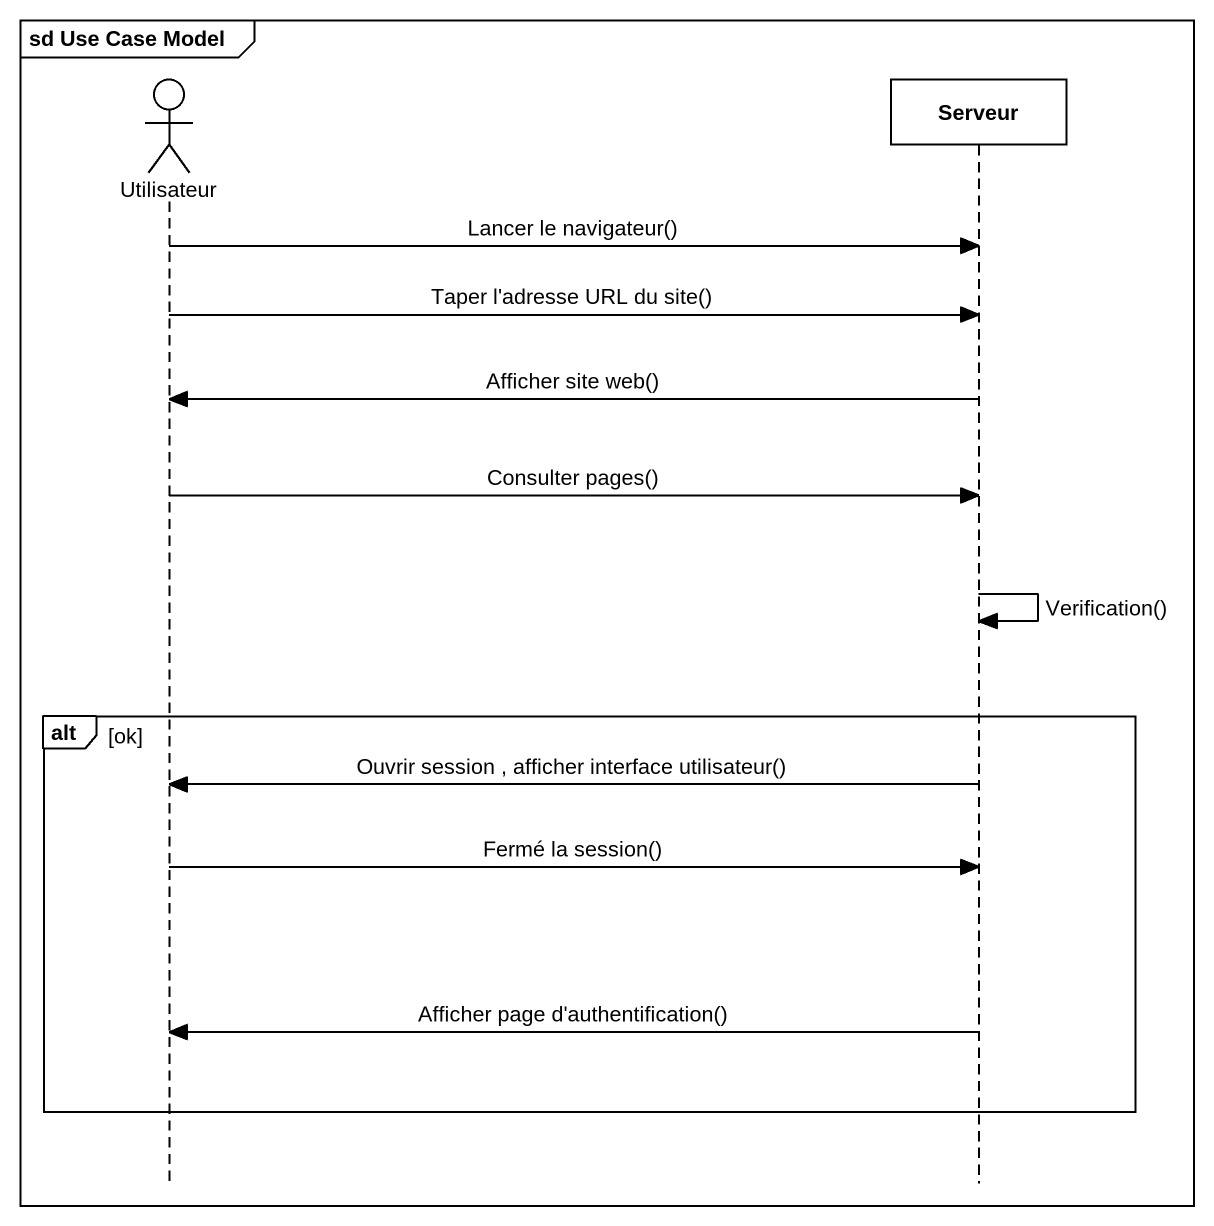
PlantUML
@startuml
mainframe sd Use Case Model
hide footbox
actor Utilisateur
participant Serveur

Utilisateur -> Serveur : Lancer le navigateur()
Utilisateur -> Serveur : Taper l'adresse URL du site()
Serveur -> Utilisateur : Afficher site web()
Utilisateur -> Serveur : Consulter pages()
Serveur -> Serveur : Verification()
alt ok
  Serveur -> Utilisateur : Ouvrir session , afficher interface utilisateur()
  Utilisateur -> Serveur : Fermé la session()
  Serveur -> Utilisateur : Afficher page d'authentification()
end
@enduml
